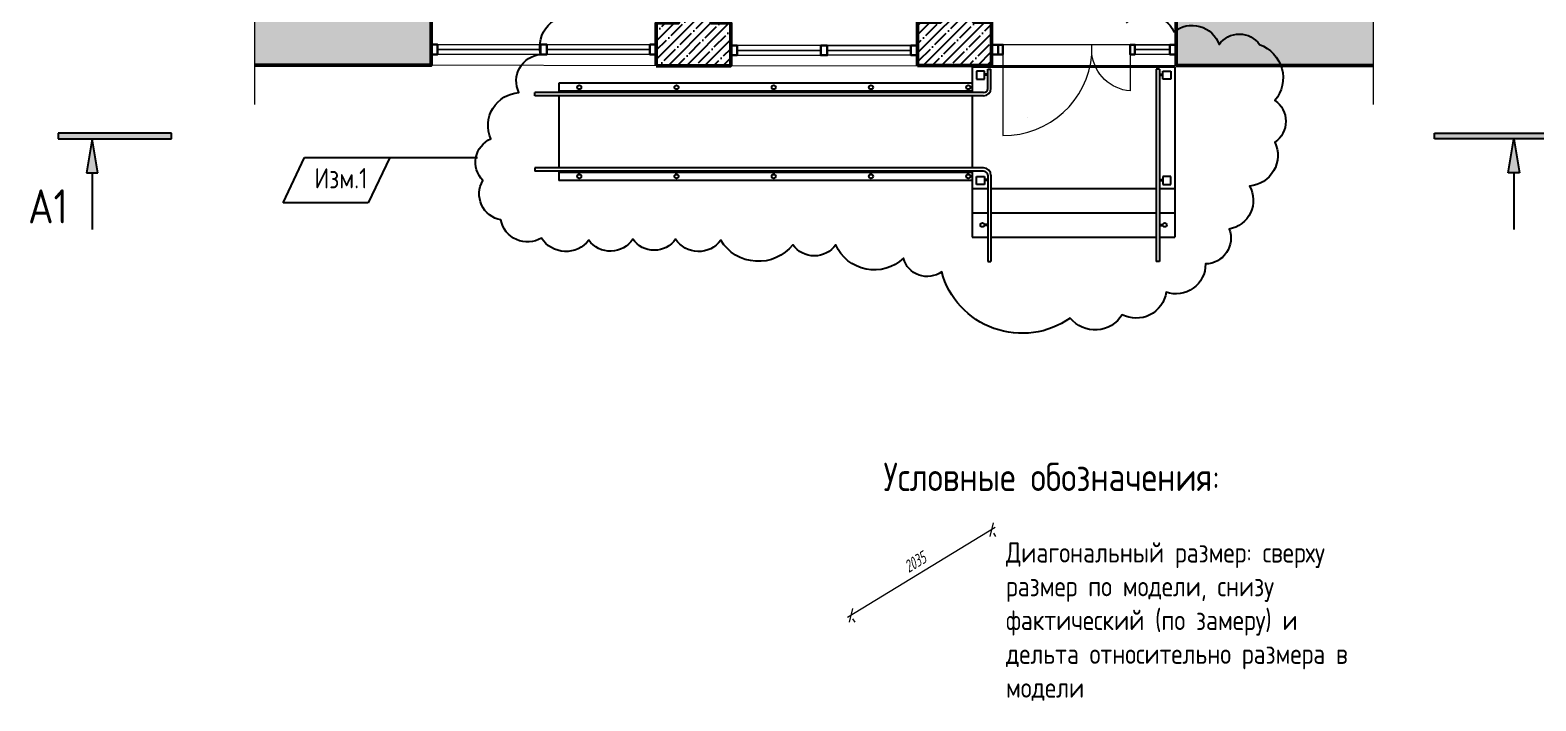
# Model space of a CAD drawing. Header units: millimetres. Extents: x -85477 to 745244, y -3684 to 128206.
# Drawn here: x 579989 to 598569, y 60517 to 68793 of the extents above; entities that cross this region are included whole.
import ezdxf
from ezdxf.enums import TextEntityAlignment as Align

# ---------------------------------------------------------------- set-up
doc = ezdxf.new("R2010")
doc.units = ezdxf.units.MM
doc.layers.add('БЛОКИ', color=7, linetype='Continuous')
doc.layers.add('РАЗМЕРЫ', color=5, linetype='Continuous', lineweight=15)
doc.layers.add('СТЕНЫ 01', color=7, linetype='Continuous', lineweight=50)
doc.layers.add('ШТРИХОВКА', color=3, linetype='Continuous', transparency=0.5)
doc.styles.add('ism - 01', font='simplex.shx', dxfattribs={"width": 0.62, "oblique": 15, "height": 150})
doc.styles.add('TITLE', font='romant.shx', dxfattribs={"width": 0.8})
doc.dimstyles.new('ism - 01', dxfattribs={"dimtxt": 150, "dimasz": 120, "dimexe": 50, "dimexo": 100, "dimgap": 65, "dimtad": 1, "dimdec": 0, "dimtxsty": 'ism - 01', "dimblk": 'OBLIQUE', "dimcen": 0, "dimdle": 50, "dimadec": 0, "dimazin": 0, "dimtfac": 1, "dimtdec": 0, "dimtmove": 0, "dimatfit": 3, "dimldrblk": 'OBLIQUE', "dimfxl": 1, "dimlwd": -1, "dimlwe": -1, "dimarcsym": 0})

# ---------------------------------------------------------------- blocks, each defined once
blk = doc.blocks.new('*U125')
at = {"layer": 'РАЗМЕРЫ', "color": 0, "ltscale": 100}
for p, q in [((0, -11842.5), (0, 200)), ((0, -11842.5), (200, -11905)), ((200, -11905), (-200, -12030)), ((-200, -12030), (0, -12092.5)), ((0, -24135), (0, -12092.5))]:
    blk.add_line(p, q, dxfattribs=at)
blk = doc.blocks.new('*U132')
h = blk.add_hatch(color=0)
h.paths.add_polyline_path([(-750, 325), (-700, 325), (-700, 25)])
h.paths.add_polyline_path([(-700, 25), (-700, 325), (-650, 325)])
h.paths.add_polyline_path([(0, 25), (0, -25), (-1000, -25), (-1000, 25)])
h = blk.add_hatch(color=0)
h.paths.add_polyline_path([(11881, 325), (11831, 325), (11831, 25)])
h.paths.add_polyline_path([(11831, 25), (11831, 325), (11781, 325)])
h.paths.add_polyline_path([(11131, 25), (11131, -25), (12131, -25), (12131, 25)])
at = {"color": 0}
for p, q in [((-700, 325), (-700, 825)), ((11831, 325), (11831, 825)), ((-750, 325), (-650, 325)), ((-700, 25), (-750, 325)), ((-650, 325), (-700, 25)), ((11881, 325), (11781, 325)), ((11781, 325), (11831, 25)), ((11831, 25), (11881, 325)), ((-1000, 25), (0, 25)), ((0, 25), (0, -25)), ((12131, 25), (11131, 25)), ((11131, 25), (11131, -25)), ((12131, -25), (12131, 25)), ((0, -25), (-1000, -25)), ((11131, -25), (12131, -25))]:
    blk.add_line(p, q, dxfattribs=at)
at = {"color": 0, "style": 'TITLE', "width": 0.8}
for tag, p in [('ЗНАЧЕНИЕ_2', (-1060, 615)), ('ЗНАЧЕНИЕ_1', (12220, 620))]:
    blk.add_attdef(tag, text='', height=300, dxfattribs=at).set_placement(p, align=Align.MIDDLE_CENTER)
blk = doc.blocks.new('_Oblique')
at = {"color": 0, "lineweight": -2}
blk.add_line((-0.5, -0.5), (0.5, 0.5), dxfattribs=at)
blk = doc.blocks.new('*D706')
at = {"layer": 'Defpoints', "color": 0}
for p in [(591855, 62630), (590116, 61573), (590116, 61573)]:
    blk.add_point(p, dxfattribs=at)
at = {"layer": 'РАЗМЕРЫ', "color": 0, "linetype": 'Continuous'}
for p, q in [((591898, 62656), (590073, 61547)), ((591907, 62544), (591881, 62587)), ((590168, 61488), (590142, 61531))]:
    blk.add_line(p, q, dxfattribs=at)
at = {"layer": 'РАЗМЕРЫ', "color": 0, "xscale": 120, "yscale": 120, "zscale": 120}
for p, rotation in [((591855, 62630), 31.27275580213709), ((590116, 61573), 211.2727558021371)]:
    blk.add_blockref('_Oblique', p, dxfattribs=dict(at, rotation=rotation))
at = {"layer": 'РАЗМЕРЫ', "color": 0, "insert": (590908, 62229), "char_height": 150, "attachment_point": 5, "rotation": 31.2728, "style": 'ism - 01'}
blk.add_mtext('2035', dxfattribs=at)
blk = doc.blocks.new('елнлл')
for p, q in [((0, 0), (-2500, 0)), ((-2500, 0), (-2500, -315)), ((0, 0), (0, -2100)), ((-2350, -50), (-2450, -50)), ((-2450, -50), (-2450, -150)), ((-2450, -150), (-2350, -150)), ((-2350, -150), (-2350, -50)), ((-2310, -90), (-2350, -90)), ((-2310, -100), (-2350, -100)), ((-2310, -265), (-2310, -25)), ((-2310, -25), (-2270, -25)), ((-2270, -265), (-2270, -25)), ((-230, -25), (-230, -2400)), ((-190, -25), (-230, -25)), ((-190, -25), (-190, -2400)), ((-190, -90), (-150, -90)), ((-190, -100), (-150, -100)), ((-150, -150), (-150, -50)), ((-150, -50), (-50, -50)), ((-50, -150), (-150, -150)), ((-50, -50), (-50, -150)), ((-2360, -315), (-7900, -315)), ((-7900, -355), (-7900, -315)), ((-2360, -355), (-7900, -355)), ((-2500, -200), (-7600, -200)), ((-7600, -200), (-7600, -315)), ((-2500, -300), (-7600, -300)), ((-7600, -355), (-7600, -1245)), ((-7355, -275), (-7355, -315)), ((-7345, -275), (-7345, -315)), ((-6155, -275), (-6155, -315)), ((-6145, -275), (-6145, -315)), ((-4955, -275), (-4955, -315)), ((-4945, -275), (-4945, -315)), ((-3755, -275), (-3755, -315)), ((-3745, -275), (-3745, -315)), ((-2555, -275), (-2555, -315)), ((-2545, -275), (-2545, -315)), ((-2500, -355), (-2500, -1245)), ((-2360, -1245), (-7900, -1245)), ((-7900, -1245), (-7900, -1285)), ((-2360, -1285), (-7900, -1285)), ((-7600, -1285), (-7600, -1400)), ((-2500, -1300), (-7600, -1300)), ((-7355, -1325), (-7355, -1285)), ((-7345, -1325), (-7345, -1285)), ((-6155, -1325), (-6155, -1285)), ((-6145, -1325), (-6145, -1285)), ((-4955, -1325), (-4955, -1285)), ((-4945, -1325), (-4945, -1285)), ((-3755, -1325), (-3755, -1285)), ((-3745, -1325), (-3745, -1285)), ((-2555, -1325), (-2555, -1285)), ((-2545, -1325), (-2545, -1285)), ((-2500, -1285), (-2500, -2100)), ((-2500, -1400), (-7600, -1400)), ((-2450, -1350), (-2350, -1350)), ((-2450, -1450), (-2450, -1350)), ((-2350, -1450), (-2450, -1450)), ((-2350, -1350), (-2350, -1450)), ((-2310, -1390), (-2350, -1390)), ((-2310, -1400), (-2350, -1400)), ((-2310, -1335), (-2310, -2400)), ((-2270, -1335), (-2270, -2400)), ((-190, -1390), (-150, -1390)), ((-190, -1400), (-150, -1400)), ((-50, -1350), (-150, -1350)), ((-150, -1350), (-150, -1450)), ((-150, -1450), (-50, -1450)), ((-50, -1450), (-50, -1350)), ((-2500, -1500), (-2310, -1500)), ((-2270, -1500), (-230, -1500)), ((-190, -1500), (0, -1500)), ((-2500, -1800), (-2310, -1800)), ((-2270, -1800), (-230, -1800)), ((-190, -1800), (0, -1800)), ((-2310, -1944), (-2350, -1944)), ((-2310, -1954), (-2350, -1954)), ((-190, -1944), (-150, -1944)), ((-190, -1954), (-150, -1954)), ((-2500, -2100), (-2310, -2100)), ((-2270, -2100), (-230, -2100)), ((-190, -2100), (0, -2100)), ((-2310, -2400), (-2270, -2400)), ((-190, -2400), (-230, -2400))]:
    blk.add_line(p, q)
for centre in [(-7350, -250), (-6150, -250), (-4950, -250), (-3750, -250), (-2550, -250), (-7350, -1350), (-6150, -1350), (-4950, -1350), (-3750, -1350), (-2550, -1350), (-2375, -1949), (-125, -1949)]:
    blk.add_circle(centre, 25)
for centre, radius, start, end in [((-2360, -265), 50, 270, 360), ((-2360, -265), 90, 270, 0), ((-2360, -1335), 90, 0, 90), ((-2360, -1335), 50, 0, 90)]:
    blk.add_arc(centre, radius, start, end)
at = {"layer": 'РАЗМЕРЫ'}
blk.add_line((-1815, -629), (-1815, -629), dxfattribs=at)

msp = doc.modelspace()

# ---------------------------------------------------------------- hatches: boundary and pattern name
at = {"layer": 'ШТРИХОВКА', "true_color": 0x000000}
h = msp.add_hatch(dxfattribs=at)
h.set_pattern_fill('ANSI35', color=18, scale=25)
h.paths.add_polyline_path([(588358.5, 80021.3), (588658.5, 80021.3), (588658.5, 80593.3), (588358.5, 80593.3)], flags=16)
h.paths.add_polyline_path([(584731.5, 76160.3), (584447.5, 76160.3), (584447.5, 75600.3), (584731.5, 75600.3)], flags=16)
h.paths.add_polyline_path([(582763.4, 68894.3), (583758.5, 68894.3), (583758.5, 75600.3), (584058.5, 75600.3), (584058.5, 79603.3), (583809.5, 79603.3), (583809.5, 91189.3), (582763.4, 91189.4), (582763.4, 91609.4), (585361.5, 91609.4), (585361.5, 91189.3), (584209.5, 91189.3), (584209.5, 86690.3), (584566.5, 86690.3), (584566.5, 86047.3), (584666.5, 86047.3), (584666.5, 85233.3), (584521.5, 85233.3), (584521.5, 84078.3), (584076.5, 84078.3), (584076.5, 80623.3), (584821.5, 80623.3), (584821.5, 80503.3), (584076.5, 80503.3), (584076.5, 79978.3), (584707, 79978.3), (584707, 79553.3), (584506.6, 79553.3), (584506.6, 78543.3), (586136.6, 78543.3), (586136.6, 80503.3), (585835.5, 80503.3), (585835.5, 80623.3), (586557.8, 80623.3), (586557.8, 80503.3), (586256.6, 80503), (586258.7, 78553.6), (587944.5, 78553.6), (587944.5, 78683.3), (588034.1, 78683.3), (588034.1, 80503), (587954.5, 80503), (587954.5, 80503.3), (587574.5, 80503.3), (587574.5, 80623.3), (587954.5, 80623.3), (587954.5, 80878.3), (588358.5, 80878.3), (588358.5, 80713.3), (588778.5, 80713.3), (588778.5, 79901.3), (588305.5, 79901.3), (588305.5, 78649.3), (588395.5, 78649.3), (588395.5, 78229.3), (584447.5, 78229.3), (584447.5, 76280.3), (584851.5, 76280.3), (584851.5, 75480.3), (584653.5, 75480.3), (584653.5, 75210.3), (584058.5, 75210.3), (584058.5, 70568.3), (584496.5, 70568.3), (584496.5, 69418.3), (584646.5, 69418.3), (584646.5, 68894.3), (584936.5, 68894.3), (584936.5, 68360.3), (582763.4, 68360.3)])
h = msp.add_hatch(dxfattribs=at)
h.set_pattern_fill('ANSI35', color=18, scale=25)
h.paths.add_polyline_path([(592317.5, 79138.3), (594062.5, 79138.3), (594062.5, 78573.3), (592317.5, 78573.3)], flags=16)
h.paths.add_polyline_path([(596567.6, 68897.9), (596567.6, 68358.3), (594131.5, 68358.3), (594131.5, 68898.3), (594413.5, 68898.3), (594413.5, 75274.3), (594523.5, 75274.3), (594523.5, 75850.3), (592330.5, 75850.3), (592330.5, 76524.3), (591634.5, 76524.3), (591634.5, 76027.3), (591234.5, 76027.3), (591234.5, 76834.3), (591479.5, 76834.3), (591479.5, 77019.3), (591619.5, 77019.3), (591619.5, 76869.3), (591664.5, 76869.3), (591664.5, 76741.3), (592787.5, 76741.3), (592787.5, 76581.3), (592529.5, 76581.3), (592529.5, 76031.3), (594494.5, 76031.2), (594494.5, 76581.5), (594050, 76581), (594050, 76831.5), (594495.8, 76831.2), (594498, 78381.3), (592282.5, 78381.3), (592282.5, 78259.3), (591614.5, 78259.3), (591614.5, 78029.3), (591479.5, 78029.3), (591479.5, 78553.3), (591932.5, 78553.3), (591932.5, 79258.3), (594182.5, 79258.3), (594182.5, 78573.3), (595121.5, 78573.3), (595121.5, 78708.3), (595221.5, 78708.3), (595221.5, 86108.3), (595163.5, 86108.3), (595163.5, 86738.3), (595186.5, 86738.3), (595186.5, 91173.3), (594788.5, 91173.3), (594788.5, 91609.3), (596567.6, 91609.3), (596567.6, 91189.3), (595521.5, 91189.3), (595521.5, 78288.3), (595121.4, 78288.3), (595121.4, 78335.9), (594746.5, 78336.8), (594746.5, 75850.3), (594645, 75850.3), (594645, 75274.3), (594713.5, 75274.3), (594713.5, 68902.8)])
h = msp.add_hatch(dxfattribs=at)
h.set_pattern_fill('ANSI35', color=18, scale=25)
h.paths.add_polyline_path([(587715.5, 68354.3), (587715.5, 68881.3), (587989.5, 68881.3), (587989.5, 69436.3), (588393.5, 69436.3), (588393.5, 68881.3), (588633.5, 68881.3), (588633.5, 68354.3)])
h.paths.add_polyline_path([(590937.5, 68358.3), (590937.5, 68893.3), (591225.5, 68893.3), (591225.5, 69449.3), (591630.5, 69449.3), (591630.5, 68893.3), (591852.5, 68893.3), (591852.5, 68358.3)])

# ---------------------------------------------------------------- linework, layer by layer
at = {"color": 1}
for p, q in [((583109.4, 66662.7), (583375.9, 67220.3)), ((583375.9, 67220.3), (585510.5, 67220.3)), ((584427.7, 67220.3), (584161.3, 66662.7)), ((584161.3, 66662.7), (583109.4, 66662.7))]:
    msp.add_line(p, q, dxfattribs=at)
msp.add_lwpolyline([(593519, 68881.3, -0.520567), (594103.3, 68773.9, -0.520567), (594659.8, 68614.3, -0.520567), (595160.6, 68614.3, -0.520567), (595349.6, 67925.3, -0.520567), (595349.6, 67410.6, -0.520567), (595035.4, 66868.1, -0.520567), (594785, 66339.4, -0.520567), (594492.8, 65908.2, -0.520567), (594005.9, 65560.4, -0.520567), (593463.4, 65282.2, -0.520567), (592823.5, 65240.5, -0.520567), (591237.6, 65810.8, -0.520567), (590764.6, 65977.8, -0.520567), (589929.9, 66144.7, -0.520567), (589401.3, 66144.7, -0.520567), (588511, 66200.3, -0.520567), (587954.5, 66214.2, -0.520567), (587425.9, 66214.2, -0.520567), (586883.4, 66200.3, -0.520567), (586299.1, 66228.2, -0.520567), (585798.3, 66450.7, -0.520567), (585575.7, 66937.6, -0.520567), (585673.1, 67452.4, -0.520567), (586020.9, 68022.7, -0.520567), (586286, 68494.3, -0.520567), (586725.3, 68973.7, -0.520567)], format="xyb", dxfattribs=at)
at = {"layer": 'РАЗМЕРЫ', "color": 0, "ltscale": 0.5}
msp.add_lwpolyline([(584936.5, 68894.3), (584936.5, 68360.3), (582763.4, 68360.3), (582763.4, 68894.3)], dxfattribs=at)
at = {"layer": 'РАЗМЕРЫ', "color": 4, "lineweight": 30}
for points in [[(584936.5, 68614.3), (584936.5, 68494.3), (585016.5, 68494.3), (585016.5, 68614.3)], [(586286, 68614.3), (586286, 68494.3), (586366, 68494.3), (586366, 68614.3)], [(587635.5, 68614.3), (587635.5, 68494.3), (587715.5, 68494.3), (587715.5, 68614.3)], [(588633.5, 68603.3), (588633.5, 68483.3), (588713.5, 68483.3), (588713.5, 68603.3)], [(589745.5, 68603.3), (589745.5, 68483.3), (589825.5, 68483.3), (589825.5, 68603.3)], [(590857.5, 68603.3), (590857.5, 68483.3), (590937.5, 68483.3), (590937.5, 68603.3)], [(591852.5, 68613.3), (591852.5, 68493.3), (591932.5, 68493.3), (591932.5, 68613.3)], [(591932.5, 68613.3), (591932.5, 68493.3), (591992.5, 68493.3), (591992.5, 68613.3)], [(593562, 68613.3), (593562, 68493.3), (593622, 68493.3), (593622, 68613.3)], [(594051.5, 68613.3), (594051.5, 68493.3), (594131.5, 68493.3), (594131.5, 68613.3)]]:
    msp.add_lwpolyline(points, close=True, dxfattribs=at)
at = {"layer": 'РАЗМЕРЫ', "color": 4}
for points in [[(584936.5, 68614.3), (587715.5, 68614.3), (587715.5, 68354.3), (584936.5, 68360.3)], [(585016.5, 68614.3), (586286, 68614.3), (586286, 68554.3), (585016.5, 68554.3)], [(586366, 68614.3), (587635.5, 68614.3), (587635.5, 68554.3), (586366, 68554.3)], [(590937.5, 68603.3), (588633.5, 68603.3), (588633.5, 68354.3), (590937.5, 68358.3)], [(589745.5, 68603.3), (588713.5, 68603.3), (588713.5, 68543.3), (589745.5, 68543.3)], [(589825.5, 68603.3), (590857.5, 68603.3), (590857.5, 68543.3), (589825.5, 68543.3)], [(591852.5, 68358.3), (594131.5, 68358.3), (594131.5, 68613.3), (591852.5, 68613.3)], [(593622, 68613.3), (594051.5, 68613.3), (594051.5, 68553.3), (593622, 68553.3)], [(585016.5, 68554.3), (586286, 68554.3), (586286, 68494.3), (585016.5, 68494.3)], [(586366, 68554.3), (587635.5, 68554.3), (587635.5, 68494.3), (586366, 68494.3)], [(589745.5, 68543.3), (588713.5, 68543.3), (588713.5, 68483.3), (589745.5, 68483.3)], [(589825.5, 68543.3), (590857.5, 68543.3), (590857.5, 68483.3), (589825.5, 68483.3)], [(593622, 68553.3), (594051.5, 68553.3), (594051.5, 68493.3), (593622, 68493.3)]]:
    msp.add_lwpolyline(points, close=True, dxfattribs=at)
msp.add_lwpolyline([(593092, 68493.3), (593092, 68613.3)], dxfattribs=at)
for points in [[(591992.5, 68493.3), (591992.5, 67493.3, 0.3920477), (593092, 68493.3)], [(593562, 68493.3), (593562, 68043.3, -0.3543234), (593092, 68493.3)]]:
    msp.add_lwpolyline(points, format="xyb", dxfattribs=at)
at = {"layer": 'СТЕНЫ 01'}
for points in [[(587715.5, 68354.3), (587715.5, 68881.3), (587989.5, 68881.3), (587989.5, 69436.3), (588393.5, 69436.3), (588393.5, 68881.3), (588633.5, 68881.3), (588633.5, 68354.3)], [(590937.5, 68358.3), (590937.5, 68893.3), (591225.5, 68893.3), (591225.5, 69449.3), (591630.5, 69449.3), (591630.5, 68893.3), (591852.5, 68893.3), (591852.5, 68358.3)]]:
    msp.add_lwpolyline(points, close=True, dxfattribs=at)
for points in [[(584936.5, 68894.3), (584936.5, 68360.3), (582763.4, 68360.3)], [(594131.5, 68898.3), (594131.5, 68358.3), (596567.6, 68358.3)]]:
    msp.add_lwpolyline(points, dxfattribs=at)

# ---------------------------------------------------------------- block references
msp.add_blockref('елнлл', (594115, 68338.3))
at = {"layer": 'БЛОКИ'}
ref = msp.add_blockref('*U132', (597316.4, 67486.9), dxfattribs=dict(at, xscale=1.4, yscale=1.4, zscale=1.4, rotation=180))
ref.add_attrib('ЗНАЧЕНИЕ_1', 'А1', dxfattribs={"layer": '0', "color": 0, "height": 420, "style": 'TITLE', "width": 0.8}).set_placement((580208.9, 66618.5), align=Align.MIDDLE_CENTER)
at = {"layer": 'РАЗМЕРЫ', "color": 0}
for p in [(582763.4, 92011.4), (596567.6, 92009.3)]:
    msp.add_blockref('*U125', p, dxfattribs=at)

# ---------------------------------------------------------------- texts
at = {"color": 1, "lineweight": 25, "insert": (583497.3, 67090.9), "char_height": 250, "attachment_point": 1, "style": 'TITLE'}
msp.add_mtext_dynamic_manual_height_columns('Изм.1', width=6363.628, gutter_width=1500, heights=[0], dxfattribs=at).dxf.set("width", 4666.331)
at = {"color": 0, "lineweight": 25, "attachment_point": 1, "style": 'TITLE'}
for s, insert, char_height in [('Условные обозначения:', (590519.5, 63456.2), 350), ('Диагональный размер: сверху размер по модели, снизу фактический (по замеру) и дельта относительно размера в модели', (592030.2, 62474.2), 250)]:
    msp.add_mtext_dynamic_manual_height_columns(s, width=6363.628, gutter_width=1500, heights=[0], dxfattribs=dict(at, insert=insert, char_height=char_height)).dxf.set("width", 4666.331)

# ---------------------------------------------------------------- dimensions: what is measured, and where the dimension line sits
at = {"layer": 'РАЗМЕРЫ'}
dim = msp.add_aligned_dim(p1=(591855.2, 62629.9), p2=(590115.7, 61573.4), distance=0, dimstyle='ism - 01', override={"dimlfac": 1, "dimtxsty": 'ism - 01', "dimfxl": 2, "dimtolj": 0}, dxfattribs=at)
dim.commit()
dim.dimension.update_dxf_attribs({"geometry": '*D706', "text_midpoint": (590908.1, 62229)})

doc.saveas('drawing.dxf')
